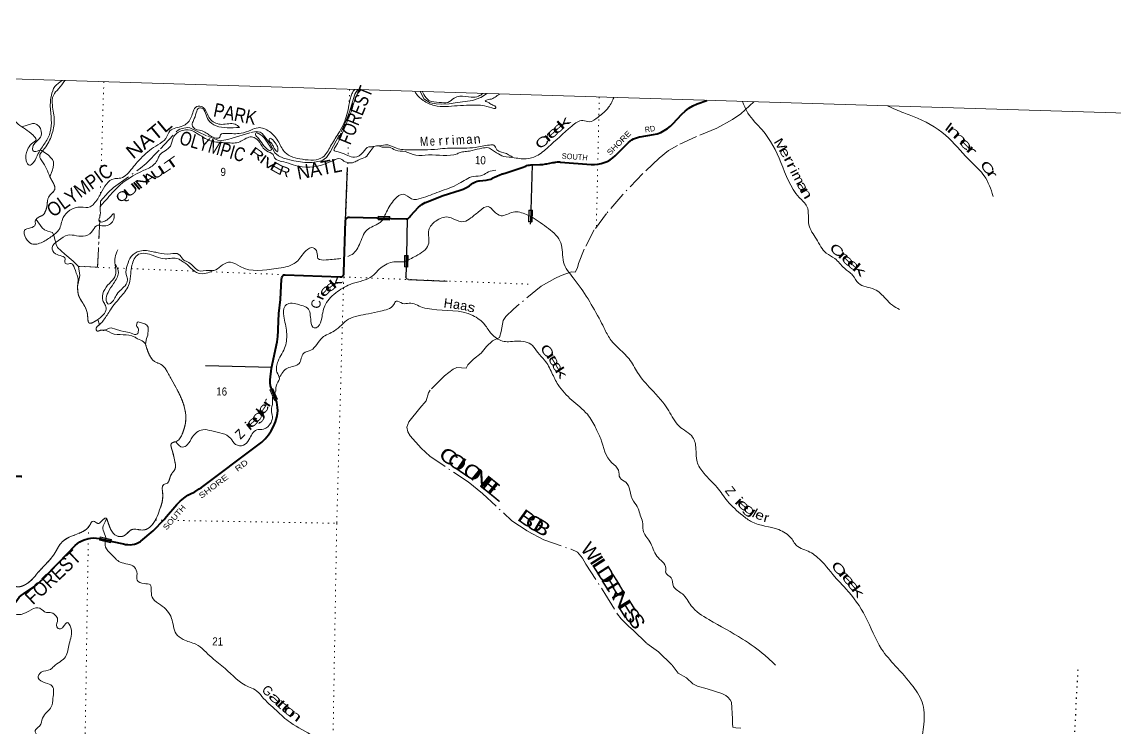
# Model space of a CAD drawing. Header units: feet. Extents: x -751810 to -497223, y -177792 to 12311.
# Drawn here: x -707227 to -683645, y -2931 to 12311 of the extents above; entities that cross this region are included whole.
import ezdxf
from ezdxf.enums import TextEntityAlignment as Align

# ---------------------------------------------------------------- set-up
doc = ezdxf.new("R2010")
doc.units = ezdxf.units.FT
doc.header["$LTSCALE"] = 80
doc.linetypes.add('DOT_DASHED', pattern=[7.7, 5, -1.2, 0.3, -1.2])
doc.linetypes.add('DOTTED', pattern=[1.5, 0.3, -1.2])
for name, color, linetype, lineweight in [('26', 7, 'Continuous', 40), ('29', 7, 'Continuous', 25), ('31', 7, 'Continuous', 13), ('39', 7, 'Continuous', 13), ('4', 7, 'Continuous', 13), ('44', 7, 'DOT_DASHED', 13), ('6', 7, 'DOTTED', 25), ('61', 7, 'Continuous', 13), ('7', 7, 'DOTTED', 13)]:
    doc.layers.add(name, color=color, linetype=linetype, lineweight=lineweight)
doc.layers.add('27', color=7, linetype='Continuous')
doc.layers.add('41', color=7, linetype='Continuous')

msp = doc.modelspace()

# ---------------------------------------------------------------- linework, layer by layer
at = {"layer": '26'}
for p, q in [((-699544.18, 8078.01), (-699294.28, 8071.04)), ((-701845.27, 4384.01), (-701745.79, 4154.65))]:
    msp.add_line(p, q, dxfattribs=at)
for points in [[(-699294.28, 8071.04), (-699267.91, 8070.3), (-698936.23, 8061.06), (-698927.94, 8060.84), (-698919.66, 8061.48), (-698911.5, 8062.98), (-698903.55, 8065.33), (-698895.88, 8068.5), (-698888.76, 8072.35), (-698863.61, 8096.57), (-698841.09, 8121.43), (-698669.45, 8310.86), (-698637.52, 8341.78), (-698602.53, 8369.19), (-698564.87, 8392.79), (-698524.95, 8412.32), (-698518.3, 8415.08), (-698137.81, 8561.07), (-697774.93, 8678.69), (-697705.21, 8703.16), (-697638.42, 8734.77), (-697575.3, 8773.2), (-697531.12, 8805.97), (-697502.86, 8826.94), (-697472.57, 8844.84), (-697440.57, 8859.47), (-697407.22, 8870.68), (-697372.88, 8878.34), (-697356.49, 8880.69), (-697215.35, 8893.9), (-697181.05, 8898.3), (-697147.39, 8906.27), (-697114.75, 8917.7), (-697083.49, 8932.49), (-697079.51, 8934.66), (-697021.43, 8963.03), (-696998.7, 8974.13), (-696971.43, 8987.57), (-696935, 9005.53), (-696870.73, 9029.22), (-696855.51, 9033.42), (-696830.28, 9040.38), (-696805.51, 9048.3), (-696438.49, 9165.58), (-696359.26, 9196.53), (-696332.62, 9207.55), (-696304.98, 9215.71), (-696276.63, 9220.94), (-696247.89, 9223.18), (-696240.41, 9223.27), (-696057.96, 9231.27), (-695990.21, 9234.38), (-695923.15, 9244.56), (-695901.17, 9249.48), (-695776.1, 9273.5), (-695748.32, 9278.83), (-695726.1, 9283.02), (-695711.54, 9285.77), (-695671.42, 9289.05), (-695631.18, 9288.12), (-695606.42, 9285.44), (-694946.61, 9234.53), (-694875.63, 9233.02), (-694804.88, 9238.93), (-694735.14, 9252.2), (-694667.16, 9272.69), (-694601.7, 9300.18), (-694539.47, 9334.36), (-694481.16, 9374.85), (-694427.39, 9421.22), (-694408.32, 9440.23), (-694227.31, 9622.8), (-694143.57, 9704.04), (-694109.57, 9734.86), (-694072.53, 9761.95), (-694032.86, 9785.02), (-693991, 9803.82), (-693947.4, 9818.14), (-693902.55, 9827.82), (-693891.63, 9829.44), (-693603.47, 9877.58), (-693523.67, 9897.95), (-693446.44, 9926.54), (-693372.62, 9963.05), (-693303.03, 10007.07), (-693238.41, 10058.13), (-693184.06, 10110.74), (-692992.38, 10316.91), (-692919.58, 10385.09), (-692840.06, 10445.28), (-692754.68, 10496.83), (-692664.38, 10539.17), (-692450.35, 10613.37)], [(-701845.27, 4384.01), (-701851.33, 4410.86), (-701861.02, 4453.86), (-701869.15, 4523.1), (-701870.33, 4583.01), (-701842.35, 4835.19), (-701722.02, 5404.48), (-701703.42, 5524.48), (-701697.47, 5645.75), (-701697.71, 5665.8), (-701697.83, 5678.96), (-701682.64, 6015.8), (-701648.34, 6320.38), (-701623.74, 6760.22), (-701622.34, 6785.26), (-701614.38, 6810.22), (-701611.63, 6815.24), (-701607.07, 6821.84), (-701601.84, 6827.92), (-701596, 6833.43), (-701589.63, 6838.29), (-701582.78, 6842.47), (-701575.53, 6845.9), (-701567.96, 6848.56), (-701560.15, 6850.41), (-701552.19, 6851.43), (-701546.11, 6851.65), (-700363.85, 6807.8), (-700356.71, 6806.76), (-700349.5, 6806.47), (-700342.3, 6806.93), (-700335.18, 6808.15), (-700328.23, 6810.1), (-700321.53, 6812.77), (-700315.14, 6816.12), (-700309.13, 6820.13), (-700303.58, 6824.74), (-700298.54, 6829.9), (-700294.06, 6835.57), (-700290.21, 6841.67), (-700287.01, 6848.14), (-700284.51, 6854.91), (-700283.76, 6857.85), (-700281.76, 6883.29), (-700280.94, 6907.85), (-700244.32, 8016.05), (-700244.3, 8023.99), (-700243.45, 8031.88), (-700241.78, 8039.64), (-700239.3, 8047.18), (-700236.05, 8054.43), (-700232.07, 8061.29), (-700227.39, 8067.7), (-700222.06, 8073.58), (-700216.15, 8078.88), (-700209.71, 8083.52), (-700202.83, 8087.47), (-700195.57, 8090.68), (-700188.01, 8093.12), (-700180.25, 8094.75), (-700172.35, 8095.55), (-700164.41, 8095.53), (-700160.21, 8095.18), (-699571.04, 8078.76), (-699544.18, 8078.01)], [(-705304.37, 1105.54), (-705277.39, 1099.43), (-705035.6, 1044.69), (-704989.34, 1034.33), (-704942.25, 1028.87), (-704894.85, 1028.35), (-704847.65, 1032.79), (-704801.17, 1042.14), (-704755.93, 1056.3), (-704712.41, 1075.11), (-704671.1, 1098.37), (-704659.3, 1106.11), (-704396.95, 1326.78), (-704159.1, 1573.65), (-704107.48, 1634.66), (-703885.62, 1892.53), (-703814.51, 1967.98), (-703735.9, 2035.58), (-703650.65, 2094.59), (-703604.04, 2121.64), (-703499.37, 2171.69), (-703400.51, 2232.4), (-703356.27, 2264.49), (-702136.2, 3172.69), (-702052.34, 3238.94), (-701975.86, 3313.59), (-701907.6, 3395.83), (-701848.31, 3484.75), (-701798.64, 3579.38), (-701759.14, 3678.68), (-701730.23, 3781.57), (-701715.35, 3862.84), (-701709.5, 3924.19), (-701710.09, 3985.8), (-701717.12, 4047.02), (-701730.5, 4107.17), (-701736.95, 4127.18), (-701745.79, 4154.65)], [(-707424.26, -324.87), (-707410.55, -298.44), (-707387.84, -254.68), (-707358.26, -202.08), (-707323.34, -152.86), (-707283.47, -107.56), (-707239.08, -66.68), (-707190.67, -30.66), (-707161.89, -12.71), (-706956.62, 129.15), (-706767.3, 291.69), (-706610.85, 455.82), (-706079.42, 1012.23), (-706030.9, 1052.7), (-705978.42, 1087.87), (-705922.55, 1117.36), (-705863.9, 1140.85), (-705803.11, 1158.09), (-705740.86, 1168.87), (-705677.83, 1173.09), (-705614.69, 1170.69), (-705548.11, 1161.13), (-705304.37, 1105.54)]]:
    msp.add_lwpolyline(points, dxfattribs=at)
at = {"layer": '29'}
for p, q in [((-696222.42, 9223.14), (-696251.85, 8246.54)), ((-700244.32, 8016.05), (-700200.29, 9165.06)), ((-698916.77, 8064.49), (-698933.35, 7270.27)), ((-696251.85, 8246.54), (-696259.5, 7992.73)), ((-696259.5, 7992.73), (-696260.97, 7943.84)), ((-698933.35, 7270.27), (-698938.56, 7020.32)), ((-698938.56, 7020.32), (-698943.04, 6805.56)), ((-698890.84, 6750.07), (-698056.03, 6715.29)), ((-701835.36, 4849.09), (-703265.78, 4890.53))]:
    msp.add_line(p, q, dxfattribs=at)
msp.add_lwpolyline([(-698890.84, 6750.07), (-698914.94, 6758.26), (-698930.03, 6770.84), (-698937.57, 6783.42), (-698943.04, 6805.56)], dxfattribs=at)
at = {"layer": '31'}
for p, q in [((-696216.22, 8243.79), (-696221.72, 7993.85)), ((-696221.72, 7993.85), (-696296.7, 7995.49)), ((-698974.85, 7020.92), (-698970.68, 7270.89)), ((-698970.68, 7270.89), (-698895.69, 7269.64))]:
    msp.add_line(p, q, dxfattribs=at)
for points in [[(-696296.7, 7995.49), (-696291.2, 8245.43), (-696216.22, 8243.79)], [(-698895.69, 7269.64), (-698899.86, 7019.67), (-698974.85, 7020.92)]]:
    msp.add_lwpolyline(points, dxfattribs=at)
for points in [[(-696283.38, 8237.26), (-696224.39, 8235.97), (-696229.53, 8002.01), (-696288.52, 8003.3)], [(-698962.81, 7262.76), (-698903.81, 7261.77), (-698907.72, 7027.79), (-698966.72, 7028.78)]]:
    msp.add_lwpolyline(points, close=True, dxfattribs=at)
at = {"layer": '39'}
for points in [[(-706357.79, 11044.45), (-706515.46, 10912.57), (-706590.82, 10719.73), (-706614.21, 10519.49), (-706592.61, 10199.59), (-706613.58, 9939.04), (-706726.33, 9698.97), (-706872.9, 9469.82), (-706976.4, 9275.71), (-707062.29, 9215.69), (-707133.98, 9311.97), (-707105.63, 9548.22), (-707021.94, 9676.58), (-706921.16, 9768.34), (-706984.84, 9864.4), (-707307.55, 10105.83), (-707529.48, 10288.38), (-707724.1, 10365.78), (-707900.35, 10454.75), (-708138.73, 10320.4), (-708672.28, 10029.09), (-708950.21, 9841.54), (-709198.62, 9707.46), (-709353.83, 9530.76), (-709509.05, 9354.06), (-709697.94, 9344.95), (-710075.74, 9250.4), (-710508.25, 9060.88), (-710719.12, 8980.04), (-710923.68, 8985.39), (-711074.25, 8832.67), (-711220.74, 8531.23), (-711331.32, 8297.12), (-711513.12, 8177.36), (-711661.95, 8165.19), (-711725.84, 8253.23), (-711748.92, 8366.3), (-711891.24, 8448.36), (-712060.61, 8418.65), (-712376.96, 8220.06), (-712484.23, 8110.4), (-712533.7, 8061.48), (-712700.31, 7909.18), (-712947.34, 7600.32), (-712992.66, 7481), (-712947.41, 7371.36), (-712904.64, 7243.71), (-712961.26, 7076.49), (-712989.26, 7004.91), (-712979.86, 6829.93), (-713063.79, 6767.86), (-713168.12, 6617.95), (-713288.56, 6617.09), (-713472.69, 6635.97), (-713549.38, 6619.9), (-713630.39, 6441.26), (-713718.57, 6294.94), (-713859.46, 6204.23), (-714008.34, 6039.42), (-714091.81, 5919.09), (-714123.66, 5853.65), (-714180.21, 5764.75), (-714268.85, 5676.69), (-714402.79, 5696.26), (-714598.55, 5655.19), (-714731.01, 5504.01), (-714804.65, 5451.71), (-714885.22, 5345.06)], [(-706301.48, 11041.98), (-706438.47, 10864.36), (-706548.55, 10724.64), (-706568.24, 10512.27), (-706528.96, 10177.84), (-706585.37, 9868), (-706741.62, 9576.85), (-706842.52, 9404.76), (-706794.84, 9311.12), (-706620.67, 8964.92)], [(-699906.36, 10843.52), (-699946.77, 10808.81), (-700014.54, 10706.23), (-700110.46, 10419.52), (-700256.65, 10053.8), (-700456.64, 9627.22), (-700494.87, 9547.88), (-700363.9, 9492.23), (-700051.48, 9391.66), (-699866.05, 9497.27), (-699746.58, 9612.64), (-699678.34, 9612.86), (-699645.99, 9622.06), (-699702.48, 9535.17), (-699816.68, 9391.54), (-699972.92, 9327.34), (-700064.5, 9279.53), (-700199.19, 9271.01), (-700304.15, 9323.96), (-700351.53, 9353.32), (-700508.98, 9319.29), (-701178.97, 9180.17), (-701579.52, 9287.06), (-701775.77, 9378.56), (-701808.1, 9445.68), (-701952.48, 9525.79), (-702191.95, 9803.19), (-702303.73, 9826.21), (-702529.28, 9721.65), (-702808.79, 9700.85), (-703156.84, 9744.1), (-703461.48, 9910.74), (-703638.21, 9981.65), (-703758.96, 9968.74), (-703965.95, 9807.46), (-704024.9, 9628.24), (-704256.91, 9431.46), (-704295.2, 9350.12), (-704370.38, 9239.62), (-704598.68, 9107.01), (-705174.64, 8730.44), (-705457.93, 8416.51), (-705537.18, 8304.1), (-705537.33, 8147.45), (-705561.18, 8005.47), (-705481.22, 7993.34), (-705395.87, 8033.28), (-705330.15, 8089.8), (-705241.72, 8169.83), (-705237.89, 8087.39), (-705390.99, 7914.65), (-705503.46, 7911.57), (-705591.44, 7923.92), (-705686.47, 7821.97), (-705856.55, 7689.85), (-706049.03, 7696.89), (-706237.39, 7707.85), (-706439.19, 7590.62), (-706575.61, 7441.55), (-706500.91, 7307.03), (-706293.16, 7195.15), (-706302.89, 7131.13), (-706267.91, 7088.04), (-706165.36, 7095.4), (-706073.1, 6942.35), (-706011.93, 6751.95), (-706025.48, 6619.75), (-706025.46, 6598.23)], [(-702531.09, 10030.99), (-702802.15, 10026.04), (-703035.89, 10066.3), (-703203.16, 10191.19), (-703265.34, 10343.45), (-703336.93, 10443.74), (-703406.96, 10451.6), (-703465.84, 10350.71), (-703524.52, 10181.53), (-703553.1, 10087.88), (-703534.43, 10035.17), (-703339.81, 9957.77), (-703134.33, 9835.9), (-703000.87, 9798.26), (-702968.52, 9807.46), (-702942.74, 9871.05), (-702827.47, 9904.19), (-702498.24, 9907.62), (-702285.69, 9976.37), (-702133.84, 10026.62), (-701887.18, 9943.84), (-701686.64, 9711.64), (-701548, 9491.09), (-701176.6, 9344.8), (-700733.79, 9393.46), (-700569.06, 9626.14), (-700405.37, 9895), (-700228.99, 10263.96), (-700137.99, 10667.28), (-700107.46, 10758.87), (-700065.01, 10832.56), (-700048.41, 10847.65)], [(-698754.35, 10807.4), (-698715.53, 10753.2), (-698573.96, 10616.29), (-698328.05, 10505.42), (-697834.48, 10500.53), (-697332.51, 10509.48), (-697136.93, 10468.21), (-697004.78, 10456.71), (-697010.27, 10476.94), (-697093.27, 10525.31), (-697176.17, 10577.69), (-697231.68, 10603.24), (-697207.08, 10622.68), (-697067.74, 10655.19), (-697020.76, 10686.09), (-696924.2, 10750.88)], [(-698582.59, 10802.27), (-698553.77, 10743.03), (-698445.5, 10616.95), (-698225.91, 10573.04), (-698039.23, 10574.17), (-697902.41, 10662.98), (-697780.85, 10705.99), (-697532.49, 10687.44), (-697377.42, 10707.48), (-697282.5, 10762.59)], [(-696641.64, 9386.44), (-696349.71, 9355), (-696129.29, 9417.52), (-695873.43, 9605.64), (-695365.58, 10062.32), (-695125.63, 10180.56), (-694989.84, 10154.91), (-694798.49, 10256.35), (-694570.12, 10467.29), (-694503.78, 10579.19), (-694459.91, 10674.48)], [(-706920.5, 8046.36), (-706933.27, 8029.34), (-706937.67, 7939.08), (-707042.04, 7863.48), (-707169.82, 7812.6), (-707140.16, 7645.12), (-707019.02, 7521.44), (-706785.26, 7557.5), (-706575.06, 7688.57), (-706426.93, 7825.28), (-706335.71, 8086), (-706190.95, 8246.9), (-705954.38, 8313.02), (-705755.57, 8317.85), (-705673.54, 8383.99), (-705523, 8611.02), (-705235.7, 8924.85), (-705159.28, 8930.88), (-705094.78, 8941.25), (-704844.24, 9155.62), (-704629.11, 9397.02), (-704295, 9659.42), (-704124.87, 9793.54), (-704034.2, 9957.87), (-703756.4, 10065.08), (-703662.5, 10124.88), (-703542.21, 10346.68), (-703484.91, 10463.68), (-703355.48, 10486.23), (-703287.06, 10434.28), (-703225.87, 10318.31), (-703150.86, 10195.84), (-702914.6, 10099.28), (-702629.55, 10101.86), (-702531.09, 10030.99)], [(-691680.35, 10589.69), (-691654.14, 10520.73), (-691567.08, 10342.47), (-691261.66, 9978.98), (-690852.89, 9275.37), (-690459.49, 8521.94), (-690292.14, 8324.75), (-690250.45, 7930.01), (-690089.99, 7624.54), (-689875.38, 7317.65), (-689693.76, 7204.44), (-689486.67, 6992.15), (-689308.01, 6842.87), (-689180.18, 6668.8), (-688836.48, 6537.29), (-688592.97, 6336.09), (-688450.25, 6193.77), (-688296.06, 6105.38)], [(-688548.63, 10494.46), (-688203.44, 10344.79), (-687905.44, 10230.54), (-687232.55, 9799.19), (-686746.62, 9280.34), (-686469.47, 8985.87), (-686276.48, 8544.99)], [(-702174.77, 9921.24), (-702087.49, 9882.81), (-701948.83, 9738.58), (-701862.05, 9605.76), (-701843.22, 9559.08), (-701857.9, 9535.36), (-701933.47, 9561.44), (-702050.22, 9699.06), (-702147.35, 9820.1), (-702189.55, 9893.51), (-702174.77, 9921.24)], [(-701837.8, 9687.48), (-701895.94, 9765.32), (-701887.17, 9793.21), (-701790.39, 9734.44), (-701715.22, 9617.99), (-701702.78, 9557.41), (-701712.24, 9503.43), (-701757.41, 9540.76), (-701801.56, 9616.23), (-701837.8, 9687.48)], [(-699642.53, 9618.94), (-699628.59, 9624.01), (-699525.28, 9632.96)], [(-699525.28, 9632.96), (-699334.06, 9654.06), (-699147.25, 9584.9), (-698851.18, 9549.03), (-698254.75, 9563.54), (-698047.48, 9584.23), (-697686.17, 9586.82), (-697450.99, 9600.75), (-697140.54, 9652.87), (-697044.38, 9646.34), (-696980.66, 9552.28), (-696776.17, 9468.6), (-696673.38, 9409.67), (-696643.72, 9392.83), (-696718.03, 9390.76), (-696909.44, 9437.94), (-697075.18, 9544.71), (-697160.25, 9591.13), (-697304.96, 9582.86), (-697512.86, 9538.1), (-697637.95, 9513.25), (-697752.75, 9498.18), (-697833.88, 9466.16), (-698456.76, 9438.28), (-698729.88, 9431.38), (-698962.61, 9509.77), (-699170.43, 9543.33), (-699299.25, 9604.95), (-699431.72, 9604.4), (-699525.28, 9632.96)], [(-706620.67, 8964.92), (-706587.07, 8897.97), (-706518.2, 8695.32), (-706572.37, 8620.42), (-706646.86, 8536.01), (-706683.91, 8350.19), (-706717.3, 8226.54), (-706777.86, 8137.75), (-706869.34, 8093.95), (-706920.5, 8046.36)], [(-697004.37, 9113.05), (-697164.04, 9071.04), (-697288.29, 9001.99), (-697485.69, 8975.02), (-697798.86, 8820.54), (-698228.99, 8645.01), (-698612.03, 8504.41), (-698821.08, 8491.8), (-699001.08, 8590.91), (-699178.39, 8489.11), (-699362.45, 8208.73), (-699408.74, 8113.94)], [(-698974.85, 7129.85), (-698731.5, 7256.27), (-698460.11, 7500.22), (-698447.61, 7819.24), (-698299.99, 8012.2), (-698032.81, 8097.6), (-697907.59, 8052.14), (-697692.22, 8000.31), (-697541.57, 8080.72), (-697348.84, 8234.34), (-697171.79, 8326.11), (-697044.05, 8224.35), (-696892.08, 8127.98), (-696631.13, 8205.51), (-696341.55, 8151.73), (-696217.6, 8099.29)], [(-699408.74, 8113.94), (-699455.74, 8020.69), (-699513.47, 7970.36), (-699780.08, 7824), (-699947.15, 7503), (-700135.9, 7272.96), (-700197.13, 7247.46)], [(-696217.6, 8099.29), (-695869.92, 7850.17), (-695601.11, 7543.87), (-695543.96, 7126.63), (-695332.32, 6783.67), (-694746.86, 5856.51), (-694651.49, 5669.24), (-694515.24, 5434.7), (-694130.45, 5036.99), (-693947.61, 4742.99), (-693654.06, 4385.84), (-693275.09, 3920), (-693049.25, 3582.69), (-692758.41, 3350.13), (-692686.81, 3099.21), (-692662.13, 2819.39), (-692516.28, 2568.53), (-692231.37, 2263.83), (-692006.41, 1968.72), (-691679.49, 1658.89), (-691482.46, 1521.18), (-690902.91, 1353.36), (-690632.85, 1169.55), (-690491.19, 987.09), (-690340.43, 920.88), (-690065.88, 755.03), (-689689.75, 333.45), (-689451.74, 76.16), (-689030.23, -525.35), (-688683.52, -1223.33), (-688390.02, -1582.49), (-688004.56, -2030.42), (-687794.14, -2419.54), (-687778.98, -2905.98), (-687846.5, -3332.01)], [(-706025.46, 6598.23), (-706003, 6408.28), (-705888.01, 6204.42), (-705820.08, 6041.97), (-705803.86, 5896.93), (-705781.88, 5818.03), (-705611.81, 5873.83), (-705468.12, 5994.59), (-705406.81, 6111.48), (-705436.29, 6210.67), (-705480.17, 6296.17), (-705463.02, 6488.54), (-705339.89, 6666.07), (-705221.63, 6811.6), (-705203.38, 6969.79), (-705222.43, 7159.08), (-705214.71, 7223.15), (-705160.14, 7388.42)], [(-705206.46, 7080.33), (-705145.13, 6895.96), (-705249.59, 6665.72), (-705369.08, 6474.03), (-705405.81, 6300.25), (-705355.75, 6220.61), (-705315.21, 6235.62), (-705179.57, 6430.9), (-704981.12, 6648.65), (-704947.89, 6766.27), (-704977.47, 6861.44), (-704954.24, 7055.66), (-704866.84, 7248.19), (-704685.15, 7363.94), (-704394.51, 7350.3), (-704288.81, 7325.44), (-704024.51, 7302.46), (-703838.1, 7293.56), (-703756.59, 7188.99), (-703657.75, 7132.18), (-703539.56, 7048.75), (-703425.85, 6947.36), (-703181.02, 6946.97), (-703130.99, 6941.64), (-703331.4, 6876.6), (-703545.81, 6964.55), (-703692.86, 7094.94), (-703783.62, 7153.55), (-703856.7, 7197.64), (-704137.69, 7196.96), (-704323.19, 7239.98), (-704398.65, 7270.07), (-704709.08, 7294.27), (-704853.86, 7057.04), (-704878.61, 6880.95), (-704910.66, 6656.84), (-705080.15, 6396.17), (-705318.94, 6095.13), (-705463.25, 5875.97), (-705550.55, 5776.2)], [(-700344.81, 7203.9), (-700660.32, 7174.21), (-700840.12, 7205.03), (-700862.57, 7342.19), (-700942.34, 7436.67), (-701100.69, 7368.51), (-701305.74, 7128.85), (-701533.29, 7024.34), (-701742.94, 6989.66), (-702518.59, 7028.04), (-702726.71, 7125.88), (-702898.94, 7064.11), (-703044.22, 6959.46), (-703125.71, 6937.35)], [(-701769.14, 4306.99), (-701765.97, 4311), (-701744.19, 4451.02), (-701671.78, 4607.79), (-701724.2, 4749.75), (-701701.7, 4992.19), (-701546.82, 5307.47), (-701516.49, 5617.99), (-701577.56, 5963.03), (-701557.97, 6171.4), (-701500.49, 6220.1), (-701200.19, 6192.16), (-701067.32, 6132.44), (-700992.56, 5849.3), (-700924.09, 5706.92), (-700841.12, 5732.87), (-700760, 5915.52), (-700679.8, 6214.69), (-700419.64, 6489.06), (-700101.98, 6661.5), (-699670.22, 6822.92), (-699548.58, 6944.26), (-699275.1, 7115.85), (-698974.85, 7129.85)], [(-701671.54, 4633.05), (-701497.08, 4838.2), (-701249.58, 4938.17), (-701147.39, 5158.43), (-700993.05, 5226.7), (-700749.09, 5495.47), (-700486.33, 5641.23), (-700182.63, 5892.37), (-699749.98, 6011.59), (-699493.57, 6069.15), (-699204.84, 6210.21), (-699150.67, 6285.12), (-699019.54, 6235.49), (-698870.91, 6239.63), (-698582.3, 6149.73), (-698386.72, 6108.46), (-697499.21, 5974.76), (-697243.61, 5775.26), (-697096.37, 5576.58), (-696859.6, 5423.77), (-696727.56, 5408.26), (-696556.66, 5419.85), (-696211.95, 5326.47), (-696099.57, 5174.91), (-695953.43, 5010.41), (-695794.12, 4737.1), (-695660.51, 4478.53), (-695364.26, 4147.42), (-695029.21, 3841.4), (-694852.17, 3555.58), (-694742.26, 3311.69), (-694499.21, 2791.16), (-694360.76, 2638.92), (-694325.13, 2469.27), (-694201.08, 2379.66), (-694115.47, 2202.69), (-694033.47, 1965.55), (-693931.18, 1812.24), (-693891.01, 1662.56), (-693840.49, 1524.67), (-693829.3, 1341.61), (-693681.38, 1092.7), (-693529.1, 781.42), (-693337.38, 519.32), (-693336.04, 418.87), (-693224.39, 315.52), (-693169.14, 129.3), (-692980.82, -34.3), (-692788.94, -290.38), (-692409.51, -587.52), (-691682.15, -1008.25), (-691199.76, -1358.3), (-690974.57, -1569.05)], [(-705550.55, 5776.2), (-705624.69, 5691.4), (-705609.93, 5642.81), (-705503.1, 5660.1), (-705294.12, 5594.37), (-704802.53, 5515.22), (-704735.41, 5473.3), (-704600.74, 5405.5), (-704560.25, 5353.05)], [(-704560.25, 5353.05), (-704492.88, 5159.66), (-704367.11, 4983.64), (-704198.72, 4900.9), (-704080.6, 4739.14), (-703695.36, 3678.64), (-703764.26, 3427.38), (-703887.06, 3261.88), (-704002.82, 3210.69), (-703984.65, 3063.59), (-703934.15, 2849.38), (-703927.29, 2654.38), (-703996.04, 2559.77), (-704036.7, 2464.43), (-704089.67, 2359.37), (-704166.84, 2325.24), (-704190.22, 2125.01), (-704255.66, 1777.25), (-704445.54, 1428.74), (-704586.17, 1348.06), (-704867.1, 1349.39), (-705027.1, 1219.02), (-705221.21, 1240.17), (-705333.1, 1409.8), (-705370.44, 1515.21), (-705414.27, 1602.72), (-705502.16, 1542.76), (-705587.94, 1486.76), (-705684.88, 1539.51), (-705767.82, 1439.25), (-705854.56, 1347.13), (-706355.01, 1093.11), (-706530.78, 822.55), (-706839.1, 473.12), (-707148.2, 169.9), (-707346.12, 122.86), (-707495.23, 251.29), (-707729.06, 363.86), (-707834.65, 242.1), (-707924.67, 101.86), (-707950.6, 32.24), (-707914.18, -107.29), (-707996.55, -261.8), (-708125.3, -348.81), (-708187.87, -437.55), (-708275.53, -640.11), (-708401.23, -763.36), (-708742.79, -1079.78), (-708821.26, -1238.4), (-708896.37, -1270.58), (-708983.72, -1461.1), (-709088.38, -1472.42)], [(-703908.07, 3246.06), (-703760.07, 3132.03), (-703660.35, 3183.65), (-703549.47, 3353.47), (-703324.55, 3510.26), (-703128.59, 3483.04), (-702723.47, 3321.8), (-702618.53, 3192.52), (-702446.38, 3175.96), (-702328.92, 3291.39), (-702162.66, 3505.96), (-702015.72, 3522.19), (-701853.49, 3663.83), (-701822.41, 3791.13), (-701846.09, 3930.26), (-701817.96, 4091.43), (-701822.92, 4203.07), (-701769.14, 4306.99)], [(-705394.11, 1586.89), (-705475.41, 1341.22), (-705419.7, 1184.85), (-705419.7, 1172.27)], [(-705419.75, 1172.66), (-705420.89, 976.26), (-705300.44, 826.49), (-705104.42, 650.64), (-704802.09, 548.33), (-704743.92, 396.17), (-704737.36, 265.45), (-704590.93, 187.31), (-704458.99, 167.79), (-704436.65, 26.61), (-704397.01, -143.14), (-704237.77, -267.81), (-703998.72, -561.28), (-703897.16, -893.32), (-703747.89, -1015.73), (-703473.75, -1121.32), (-703130.2, -1409.49), (-702843.47, -1645.96), (-702340.14, -2038.73), (-702197.29, -2100.71), (-702048.66, -2247.2), (-701737.68, -2552.6), (-701435.5, -2811.56), (-700939.64, -3107.73), (-700709.9, -3298.53), (-700015.58, -3905.18), (-699717.94, -4184.11), (-699513.69, -4352.14), (-699239.16, -4594.32), (-699062.09, -4954.45), (-698856.21, -5136.58), (-698816.33, -5221.98), (-698621.89, -5381.72), (-698328.02, -5726.83), (-698191.81, -5736.42), (-698071.53, -5741.58), (-697882.7, -5961.43), (-697754.38, -6268.06), (-697484.75, -6467.93), (-697323.92, -6759.35), (-697185.74, -6921.63), (-696967.32, -7009.7), (-696762.34, -7225.95), (-696595.71, -7374.92), (-696444.22, -7489.35), (-696337.58, -7554.41), (-695937.04, -7888.25), (-695712.97, -8141.16), (-695583.7, -8261.03), (-695506.5, -8301.21), (-695458.44, -8380.8), (-695252.22, -8474.57), (-695204.51, -8491.89)], [(-707518.23, -412.64), (-707368.54, -470.75), (-707239.63, -476.43), (-706836.75, -344.38), (-706698.65, -434.36), (-706616.32, -432.5), (-706505.61, -495.65), (-706455.82, -585.32), (-706476.13, -745.47), (-706396.97, -787.71), (-706248.79, -648.99), (-706169.55, -763.54), (-706206.86, -1110.02), (-706286.58, -1391.12), (-706538.97, -1599.42), (-706610.92, -1663.81), (-706811.23, -1724.85), (-706874.64, -1845.7), (-706722.94, -1952.11), (-706572.28, -2022.33), (-706557.26, -2287.84), (-706592.2, -2469.69), (-706781.26, -2711.78), (-706846.07, -2884.82), (-706938.99, -2982.81), (-706887.99, -3102.64), (-706856.47, -3276.19), (-706950.6, -3344.02), (-707066.85, -3489.6), (-707109.17, -3647.16), (-707191.63, -3729.36), (-707243.98, -3886.66), (-707220.92, -4076.05), (-707307.91, -4328.85), (-707423.8, -4460.38), (-707515.06, -4496.15), (-707506.71, -4634.95), (-707552.88, -4786.39), (-707588.59, -4922.02), (-707523.39, -5036.2), (-707405.14, -5117.63), (-707390.24, -5236.52), (-707324.26, -5396.91), (-707383.51, -5511.85), (-707343.02, -5649.49), (-707269.13, -5663.47), (-707057.24, -5695.13), (-707036.27, -5812.17), (-707144.4, -5953.94), (-707080.99, -6060.04), (-707115.96, -6167.58), (-707047.39, -6305.95), (-706861.11, -6395.18), (-706350.79, -6525.03), (-705919.87, -6546.36), (-705611.3, -6791.43), (-705186.56, -7196.21), (-704988.35, -7440.4), (-704824.63, -7623.44), (-704488.69, -7744.71), (-704127.01, -7955.02), (-703863.08, -8142.69), (-703636.53, -8226.95), (-703432.15, -8314.65), (-703118.28, -8511.66), (-703026.27, -8598.42), (-702816.78, -8720.4), (-702499.37, -9086.21), (-702253.48, -9273.41), (-702040, -9471.8), (-701838.1, -9728.15), (-701661.55, -9881.39), (-701463.77, -9991.01), (-701222.6, -10053.56), (-700903, -10487.72), (-700652.8, -10739.3), (-700606.88, -10899.17), (-700400.62, -11067.25), (-700198.5, -11315.56), (-700047.19, -11512.34), (-699868.94, -11601.36), (-699797.74, -11792.02), (-699798.41, -11892.42), (-699663.6, -12030.51), (-699620.32, -12214.42), (-699644.91, -12384.49), (-699506.87, -12476.47), (-699192.01, -12862.31), (-698946.68, -13145.89), (-698681.42, -13510.34), (-698668.05, -13838.07), (-698689.37, -14186.98), (-698862.17, -14421.46), (-699062.58, -14637.14)]]:
    msp.add_spline(points, degree=3, dxfattribs=at)
at = {"layer": '4'}
msp.add_lwpolyline([(-745759.2, 12310.88), (-714696.48, 11306.43), (-683632.43, 10344.71), (-652567.08, 9425.72), (-621500.49, 8549.46), (-590432.73, 7715.93), (-559363.85, 6925.15), (-528293.92, 6177.09), (-497222.97, 5471.78), (-501256.99, -177792.42), (-532580.02, -177081.38), (-563902.02, -176327.26), (-595222.97, -175530.05), (-626542.79, -174689.77), (-657861.41, -173806.4), (-689178.81, -172879.95), (-720494.9, -171910.43), (-751809.61, -170897.82)], close=True, dxfattribs=at)
msp.add_lwpolyline([(-745759.2, 12310.88), (-714696.48, 11306.43), (-683632.43, 10344.71), (-652567.08, 9425.72), (-621500.49, 8549.46), (-590432.73, 7715.93), (-559363.85, 6925.15), (-528293.92, 6177.09), (-497222.97, 5471.78), (-501256.99, -177792.42), (-532580.02, -177081.38), (-563902.02, -176327.26), (-595222.97, -175530.05), (-626542.79, -174689.77), (-657861.41, -173806.4), (-689178.81, -172879.95), (-720494.9, -171910.43), (-751809.61, -170897.82)], close=True, dxfattribs=at)
at = {"layer": '44'}
for p, q in [((-696023.61, 6608.01), (-696625.64, 6112.68)), ((-705587.86, 5890.89), (-705549.88, 5776.11)), ((-695059.8, 610.39), (-694651.75, -25.54)), ((-692445.96, -2083.27), (-692129.82, -2181.9)), ((-691917.36, -2372.38), (-691901.71, -2732.76))]:
    msp.add_line(p, q, dxfattribs=at)
for points in [[(-705530.8, 8437.89), (-705364.93, 8628.05), (-705251.19, 8737.73), (-704668.02, 9153.1), (-704548.77, 9256.75), (-704237.45, 9572.39), (-703878.71, 9958.01), (-703820.49, 9995.38), (-703772.16, 10010.77), (-703654.75, 10032.01), (-703602.99, 10023.95), (-703219.19, 9841.83), (-702998.84, 9755.76), (-702915.35, 9753.57), (-702787.93, 9775.55), (-702689.07, 9797.53), (-702287.93, 9920.44), (-702176.09, 9942.62), (-702084.56, 9931.3), (-702044.27, 9903.05), (-701881.7, 9696.41), (-701769.66, 9480.98), (-701691.67, 9419.43), (-701584.02, 9368.87), (-701362.35, 9313.43), (-701124.86, 9274.34), (-700962.29, 9274.34), (-700757.98, 9309.52), (-700659.12, 9384.26), (-700569.69, 9510.24), (-700341.65, 9938.23), (-700229.61, 10182.24), (-700159.95, 10372.49), (-700046.31, 10751.67), (-699984.77, 10845.65)], [(-698628.7, 10803.66), (-698554.46, 10652.66), (-698420.44, 10562.53), (-698288.63, 10540.55), (-698176.59, 10533.96), (-698007.42, 10542.75), (-697882.2, 10562.53), (-697508.72, 10615.29), (-697330.77, 10681.24), (-697206.13, 10759.7)], [(-691441.15, 10582.44), (-691721.46, 10325.11), (-691895.48, 10202.17)], [(-691895.48, 10202.17), (-692235.43, 10019.87), (-692673.91, 9836.07), (-693088.5, 9645.63)], [(-707227.44, 10045.09), (-707001.55, 10118.21), (-706953.79, 10120.88), (-706903.8, 10095.13), (-706855.47, 10053.37), (-706828.01, 10009.41), (-706808.83, 9954.26), (-706806.04, 9904.99), (-706813.73, 9854.44), (-706826.91, 9822.57), (-706850.82, 9786.41), (-706948.41, 9696.41), (-706982.33, 9642.33), (-706992.77, 9607.16), (-706996.9, 9572.97), (-706990.02, 9536.82), (-706977.4, 9522.54), (-706960.84, 9511.71), (-706924.67, 9511.54), (-706898.86, 9519.23), (-706839.24, 9540.76), (-706823.07, 9542.31), (-706806.59, 9532.42), (-706661.72, 9443.69), (-706585.82, 9365.36), (-706565.5, 9340.09), (-706548.47, 9289.95), (-706544.63, 9233.48), (-706551.78, 9168.65), (-706571.29, 9095.46), (-706620.64, 8964.82)], [(-693088.5, 9645.63), (-693281.28, 9533.72), (-693483.93, 9370.23)], [(-693483.93, 9370.23), (-693831.18, 9035.27), (-694264.8, 8585.89), (-694616.78, 8172.62), (-694880.11, 7823.44), (-695099.62, 7404.75), (-695218.78, 7098.11)], [(-706007.67, 7035.38), (-705593.55, 7014.15), (-705530.8, 8437.89)], [(-706919.47, 8045.97), (-706790.84, 7864.31), (-706737.67, 7823.95), (-706670.65, 7794.85), (-706567.13, 7766.05), (-706537.3, 7698.92), (-706506.79, 7593.56), (-706488.35, 7503.02), (-706457.87, 7439.46), (-706302.03, 7296.69), (-706124.25, 7149.33), (-706008.22, 7034.56), (-705980.35, 6835.93), (-706025.46, 6598.23)], [(-695218.78, 7098.11), (-695240.94, 7001.29), (-695291.59, 6910.95)], [(-695595.51, 6840.33), (-695733.05, 6772.67), (-696023.61, 6608.01)], [(-695291.59, 6910.95), (-695373.85, 6915.08), (-695595.51, 6840.33)], [(-696625.64, 6112.68), (-696785.38, 5954.91), (-696843.18, 5866.9)], [(-705458.28, 5646.87), (-705339.25, 5697.53), (-705304.09, 5704.41), (-705208.4, 5681.84), (-705095.06, 5646.75), (-705026.2, 5631.58), (-704907.42, 5609.75), (-704798.44, 5564.71), (-704770.26, 5561.24), (-704750.49, 5568.93), (-704725.22, 5586.52), (-704720.95, 5596.91), (-704708.75, 5681.04), (-704715.39, 5699.33), (-704748.34, 5734.36), (-704751.59, 5757.98), (-704741.12, 5826.68), (-704721.93, 5837.11), (-704694.66, 5833.53), (-704575.5, 5792.26), (-704530.8, 5763.47), (-704505.58, 5722.09), (-704502.24, 5679.94), (-704511.43, 5553.31), (-704538.17, 5477.57), (-704561.95, 5356.39)], [(-696843.18, 5866.9), (-696889.69, 5626.77), (-696926.28, 5499), (-697077.52, 5426.47), (-697202.39, 5302.98), (-697321.93, 5159.25), (-697487.03, 5034.79), (-697607.95, 4909.19), (-697644.59, 4837.74), (-697845.12, 4850.94)], [(-697845.12, 4850.94), (-697921.19, 4816.19), (-698108.48, 4674.71)], [(-698108.48, 4674.71), (-698417.7, 4363.35), (-698452.97, 4303.48)], [(-698452.97, 4303.48), (-698507.15, 4131.92), (-698645.25, 3974.59), (-698880.46, 3683), (-698922.72, 3565.44)], [(-698922.72, 3565.44), (-698903.21, 3462.05), (-698852.96, 3374.6)], [(-698852.96, 3374.6), (-698617.61, 3110.32), (-698428.04, 2935.32)], [(-698428.04, 2935.32), (-697598.98, 2385.09), (-697292.15, 2133.86), (-696659.32, 1546.45)], [(-696659.32, 1546.45), (-696319.63, 1320.91), (-695970.23, 1132.55)], [(-695970.23, 1132.55), (-695382.41, 928.39), (-695239.85, 866.4)], [(-695239.85, 866.4), (-695133.29, 736.17), (-695059.8, 610.39)], [(-694651.75, -25.54), (-694379.74, -468.49), (-694302.88, -571.47)], [(-694302.88, -571.47), (-694137.95, -734.52), (-694040.18, -813.66)], [(-694040.18, -813.66), (-693744.48, -1102.67), (-693495.45, -1282.02), (-693203.93, -1569.06), (-693073.44, -1747.37), (-692893.91, -1844.5), (-692757.74, -1974.7)], [(-692757.74, -1974.7), (-692656.26, -2024.87), (-692445.96, -2083.27)], [(-692129.82, -2181.9), (-692041.12, -2229.31), (-692001.57, -2264.49), (-691946.65, -2317.24), (-691917.36, -2372.38)], [(-691901.71, -2732.76), (-691901.61, -2833.84), (-691889.63, -2906.02)], [(-691889.63, -2906.02), (-691824.72, -2921.77), (-691717.07, -2928.37)]]:
    msp.add_lwpolyline(points, dxfattribs=at)
for points in [[(-706620.67, 8964.92), (-706587.07, 8897.97), (-706518.2, 8695.32), (-706572.37, 8620.42), (-706646.86, 8536.01), (-706683.91, 8350.19), (-706717.3, 8226.54), (-706777.86, 8137.75), (-706869.34, 8093.95), (-706920.5, 8046.36)], [(-706025.46, 6598.23), (-706003, 6408.28), (-705888.01, 6204.42), (-705820.08, 6041.97), (-705803.86, 5896.93), (-705781.88, 5818.03), (-705611.81, 5873.83), (-705587.86, 5890.89)], [(-705550.55, 5776.2), (-705624.69, 5691.4), (-705609.93, 5642.81), (-705503.1, 5660.1), (-705455.86, 5646.09)], [(-704560.25, 5353.05), (-704492.88, 5159.66), (-704367.11, 4983.64), (-704198.72, 4900.9), (-704080.6, 4739.14), (-703695.36, 3678.64), (-703764.26, 3427.38), (-703887.06, 3261.88), (-704002.82, 3210.69), (-703984.65, 3063.59), (-703934.15, 2849.38), (-703927.29, 2654.38), (-703996.04, 2559.77), (-704036.7, 2464.43), (-704089.67, 2359.37), (-704166.84, 2325.24), (-704190.22, 2125.01), (-704255.66, 1777.25), (-704445.54, 1428.74), (-704586.17, 1348.06), (-704867.1, 1349.39), (-705027.1, 1219.02), (-705221.21, 1240.17), (-705333.1, 1409.8), (-705370.44, 1515.21), (-705414.27, 1602.72), (-705502.16, 1542.76), (-705587.94, 1486.76), (-705684.88, 1539.51), (-705767.82, 1439.25), (-705854.56, 1347.13), (-706355.01, 1093.11), (-706530.78, 822.55), (-706839.1, 473.12), (-707148.2, 169.9), (-707346.12, 122.86), (-707495.23, 251.29), (-707729.06, 363.86), (-707834.65, 242.1), (-707924.67, 101.86), (-707950.6, 32.24), (-707914.18, -107.29), (-707996.55, -261.8), (-708125.3, -348.81), (-708187.87, -437.55), (-708275.53, -640.11), (-708401.23, -763.36), (-708742.79, -1079.78), (-708821.26, -1238.4), (-708896.37, -1270.58), (-708983.72, -1461.1), (-709088.38, -1472.42)]]:
    msp.add_spline(points, degree=3, dxfattribs=at)
at = {"layer": '6'}
msp.add_lwpolyline([(-684452.82, -1671.51), (-685133.16, -14959.64), (-685260.79, -19836.81), (-685282.35, -20497.03), (-685485.38, -25492.74), (-685522.15, -25819.15), (-685711.83, -30463.73), (-685729.79, -31063.79), (-685879.22, -35459.92)], dxfattribs=at)
at = {"layer": '61'}
for points in [[(-699294.28, 8071.04), (-699295.5, 8033.96), (-699545.36, 8042.18), (-699544.18, 8078.01)], [(-699294.28, 8071.04), (-699293.03, 8108.92), (-699542.9, 8117.14), (-699544.18, 8078.01)], [(-699536.18, 8077.75), (-699537.1, 8049.91), (-699303.23, 8042.22), (-699302.28, 8071.3)], [(-699302.28, 8071.3), (-699301.29, 8101.19), (-699535.17, 8108.88), (-699536.18, 8077.75)], [(-701745.79, 4154.65), (-701780.85, 4139.49), (-701880.1, 4368.94), (-701845.27, 4384.01)], [(-701842.09, 4376.67), (-701869.58, 4364.77), (-701776.68, 4150.01), (-701748.97, 4161.99)], [(-701745.79, 4154.65), (-701712.01, 4169.26), (-701811.27, 4398.72), (-701845.27, 4384.01)], [(-701748.97, 4161.99), (-701722.53, 4173.43), (-701815.44, 4388.2), (-701842.09, 4376.67)]]:
    msp.add_lwpolyline(points, dxfattribs=at)
for points in [[(-705304.37, 1105.54), (-705296, 1142.76), (-705539.9, 1197.64), (-705556.36, 1124.47), (-705312.46, 1069.59)], [(-705546.79, 1130.51), (-705533.85, 1188.07), (-705305.55, 1136.71), (-705312.17, 1107.29), (-705318.5, 1079.15)]]:
    msp.add_lwpolyline(points, close=True, dxfattribs=at)
at = {"layer": '7'}
for p, q in [((-705459.21, 11015.99), (-705517.64, 9111.79)), ((-700158.74, 10851.04), (-700165.15, 10564.74)), ((-694772.26, 10684.68), (-694835.53, 7882.56)), ((-700172.07, 10255.66), (-700173.6, 10187.09)), ((-700186.7, 9601.96), (-700190.68, 9424.13)), ((-705528.53, 8756.81), (-705533.45, 8596.51)), ((-705546.32, 8111.6), (-705549.44, 7993.76)), ((-705551.18, 7923.21), (-705593.55, 7014.15)), ((-705156.63, 6996.92), (-704968.42, 6989.5)), ((-704863.94, 6985.38), (-703495.32, 6931.43)), ((-704346, 1558.67), (-704140.3, 1555.08)), ((-703865.51, 1550.29), (-700436.1, 1490.47))]:
    msp.add_line(p, q, dxfattribs=at)
for points in [[(-700196.28, 9269.96), (-700284.81, 6804.87), (-700436.1, 1490.47), (-700527.12, -3821.49), (-705871.74, -3753.87), (-711185.67, -3438.01), (-712144.53, -3392.47)], [(-706124.04, 7041.26), (-705593.55, 7014.15), (-705205.47, 6998.85)], [(-703155.53, 6918.03), (-700284.81, 6804.87), (-696279.12, 6649.79)], [(-705791.01, 1413.69), (-705871.74, -3753.87), (-706049.93, -9023.38), (-706231.82, -14280.74)]]:
    msp.add_lwpolyline(points, dxfattribs=at)

# ---------------------------------------------------------------- texts
at = {"layer": '27'}
for s, rotation, width, p in [('SHORE', 45.246, 1.15, (-694537.96, 9422.62)), ('RD', 9.484, 0.9, (-693781.83, 9921.87)), ('SHORE    RD', 36.663, 1.3, (-703356.98, 2016.99)), ('SOUTH', 49.293, 1.15, (-704104.97, 1333.99))]:
    msp.add_text(s, height=120, rotation=rotation, dxfattribs=dict(at, width=width)).set_placement(p)
msp.add_text('SOUTH', height=120, rotation=355.588, dxfattribs=at).set_placement((-695586.75, 9361.39))
at = {"layer": '41'}
for s, rotation, width, p in [('e', 41.743, 1.9, (-695597.18, 9957.34)), ('k', 40.321, 2.1, (-695480.49, 10057.17)), ('r', 40.968, 2.1, (-695816.71, 9760.58)), ('e', 42.212, 1.9, (-695713.78, 9853.32)), ('I', 323.776, 1.45, (-687296.57, 9967.72)), ('n', 317.918, 2, (-687180.76, 9867.01)), ('n', 316.157, 2.1, (-687053.49, 9732.89)), ('M', 2.592, 0.8, (-698546.77, 9632.29)), ('e', 2.149, 0.75, (-698368.87, 9639.16)), ('m', 3.399, 0.85, (-697763.75, 9667.38)), ('a', 4.395, 0.9, (-697569.08, 9678.36)), ('C', 35.858, 1.5, (-695949.6, 9635.33)), ('M', 300.792, 1.3, (-690944.31, 9603.56)), ('e', 313.133, 1.95, (-686932.73, 9604.9)), ('R', 324.097, 1.6, (-702212.02, 9380.31)), ('I', 324.932, 1.4, (-702076.34, 9263.79)), ('e', 299.581, 1.45, (-690851.13, 9445.98)), ('r', 313.091, 2.2, (-686814.67, 9477.43)), ('U', 35.144, 1.5, (-704243.45, 8979.89)), ('L', 34.033, 1.7, (-704103.31, 9071.67)), ('T', 35.272, 1.85, (-703938.04, 9178.99)), ('V', 327.046, 1.5, (-701934.58, 9161.68)), ('E', 330.791, 1.6, (-701776.24, 9069.79)), ('R', 340.628, 1.2, (-701591.5, 8989.32)), ('r', 299.519, 1.65, (-690765.3, 9296.41)), ('r', 297.887, 1.6, (-690706.71, 9167.6)), ('C', 309.578, 1.6, (-686478.01, 9100.49)), ('N', 39.426, 1.65, (-704563.31, 8790.64)), ('A', 32.154, 1.5, (-704436.81, 8860.87)), ('i', 297.705, 1.2, (-690648.11, 9047.91)), ('m', 297.492, 1.25, (-690566.62, 8897.89)), ('r', 305.485, 1.85, (-686375.49, 8974.63)), ('U', 39.063, 1.6, (-704816.01, 8602.69)), ('I', 40.101, 1.65, (-704685.35, 8695.41)), ('a', 297.436, 1.5, (-690471.17, 8714.43)), ('Q', 31.002, 1.25, (-705013.53, 8464.84)), ('n', 299.591, 1.6, (-690385.43, 8563.04)), ('C', 321.469, 1.55, (-689710.79, 7306.68)), ('r', 319.212, 2.05, (-689575.46, 7196.65)), ('e', 315.916, 2, (-689469.36, 7093.34)), ('e', 320.125, 1.85, (-689352.34, 6996.42)), ('k', 319.56, 2.1, (-689226.83, 6885.99)), ('e', 48.476, 1.9, (-700617, 6451.78)), ('e', 38.792, 1.8, (-700514.29, 6529.44)), ('k', 38.61, 2, (-700399.14, 6618.18)), ('r', 66.652, 1.45, (-700713.53, 6347)), ('s', 345.551, 1.25, (-697555.48, 6053.49)), ('C', 306.027, 1.5, (-695977.14, 5151.26)), ('r', 307.845, 1.95, (-695878.02, 5030.42)), ('e', 300.947, 1.5, (-695827.75, 4947.08)), ('e', 299.85, 1.5, (-695754.87, 4823.61)), ('k', 302.784, 1.8, (-695676.27, 4688.74)), ('e', 55.819, 1.6, (-701942.46, 3918.77)), ('r', 58.755, 1.7, (-701860.36, 4043.47)), ('e', 41.294, 1.9, (-702189.07, 3612.52)), ('g', 49.295, 2, (-702076.29, 3739.56)), ('l', 53.491, 1.45, (-702009.04, 3834.91)), ('i', 39.226, 1.65, (-702280.61, 3510.49)), ('i', 314.131, 1.85, (-691831.19, 1904.06)), ('e', 318.06, 1.9, (-691720.53, 1810.91)), ('g', 322.5, 1.85, (-691583.72, 1709.71)), ('l', 330.744, 1.2, (-691464.42, 1623.08)), ('e', 338.293, 1.25, (-691343.75, 1575.5)), ('r', 345.649, 1.2, (-691191.23, 1515.79)), ('C', 311.706, 1.65, (-689684.39, 449.36)), ('r', 311.492, 2.1, (-689569.24, 325.34)), ('e', 312.848, 1.95, (-689464.95, 211.15)), ('e', 310.945, 1.85, (-689364.97, 87.42)), ('k', 307.545, 1.95, (-689270.43, -36.41)), ('a', 315.516, 2.1, (-701818.48, -2365.34)), ('t', 316.227, 1.95, (-701697.81, -2478.69)), ('t', 318.892, 1.85, (-701601.91, -2560.48)), ('o', 321.248, 1.75, (-701504.5, -2639.84)), ('n', 323.327, 1.8, (-701383.24, -2733.44))]:
    msp.add_text(s, height=200, rotation=rotation, dxfattribs=dict(at, width=width)).set_placement(p, align=Align.CENTER)
for s, height, rotation, p in [('r', 200, 4.566, (-698188.94, 9644.96)), ('r', 200, 5.532, (-698043.71, 9659.18)), ('i', 200, 4.127, (-697917.7, 9661.66)), ('n', 200, 6.6, (-697398.62, 9684.43)), ('C', 200, 76.836, (-700786.79, 6200.38)), ('H', 200, 352.3, (-698041.69, 6136.9)), ('a', 200, 351.168, (-697863.13, 6115.95)), ('a', 200, 350.569, (-697707.72, 6090.4)), ('Z', 200, 44.763, (-702455.45, 3345.95)), ('T', 400, 358.206, (-707389.58, 2126.78)), ('Z', 200, 307.582, (-692023.43, 2126.42)), ('G', 200, 315.451, (-701995.27, -2194.39))]:
    msp.add_text(s, height=height, rotation=rotation, dxfattribs=at).set_placement(p, align=Align.CENTER)
at = {"layer": '44'}
for s, rotation, width, p in [('FOREST', 67.707, 0.8, (-699895.59, 10241.65)), ('PARK', 348.427, 0.85, (-702658.19, 10178.08)), ('NATL', 39.734, 1.1, (-704393.15, 9695.13)), ('OLYMPIC', 344.008, 0.8, (-703154.79, 9479.17)), ('OLYMPIC', 35.648, 0.9, (-705894.51, 8553.69)), ('NATL', 10.726, 0.95, (-700785.05, 8994.46)), ('C', 324.429, 1.35, (-698104.22, 2809.15)), ('O', 324.429, 1.25, (-697924.21, 2692.21)), ('L', 325.429, 1.65, (-697753.74, 2579.85)), ('O', 326.429, 1.2, (-697587.13, 2471.49)), ('N', 320.69, 1.6, (-697404.89, 2328.24)), ('E', 320.69, 1.55, (-697229.57, 2189.08)), ('L', 320.429, 1.85, (-697073.26, 2061.42)), ('B', 324.417, 1.4, (-696412.8, 1467.91)), ('O', 325.417, 1.25, (-696245.01, 1362.15)), ('B', 328.671, 1.3, (-696083.36, 1270.01)), ('FOREST', 43.372, 0.9, (-706456.67, 221.43)), ('I', 302.687, 1.35, (-694955.72, 612.47)), ('L', 302.687, 1.6, (-694858.73, 469.63)), ('D', 302.687, 1.25, (-694753.5, 298.81)), ('E', 302.687, 1.35, (-694652.68, 130.17)), ('R', 301.554, 1.3, (-694546.5, -47.45)), ('N', 301.554, 1.4, (-694421.74, -239.61)), ('E', 301.736, 1.35, (-694303.14, -425.24)), ('S', 301.736, 1.15, (-694193.3, -574.71)), ('S', 301.736, 1.15, (-694092.24, -700.03))]:
    msp.add_text(s, height=300, rotation=rotation, dxfattribs=dict(at, width=width)).set_placement(p, align=Align.CENTER)
msp.add_text('W', height=300, rotation=309.292, dxfattribs=at).set_placement((-695073.16, 780.31), align=Align.CENTER)
at = {"layer": '7', "width": 0.9}
for s, p in [('10', (-697456.53, 9241.38)), ('9', (-702945.63, 8986.8)), ('16', (-703036.69, 4250.61)), ('21', (-703123.15, -1144.56))]:
    msp.add_text(s, height=175, rotation=358.5, dxfattribs=at).set_placement(p)

doc.saveas('drawing.dxf')
